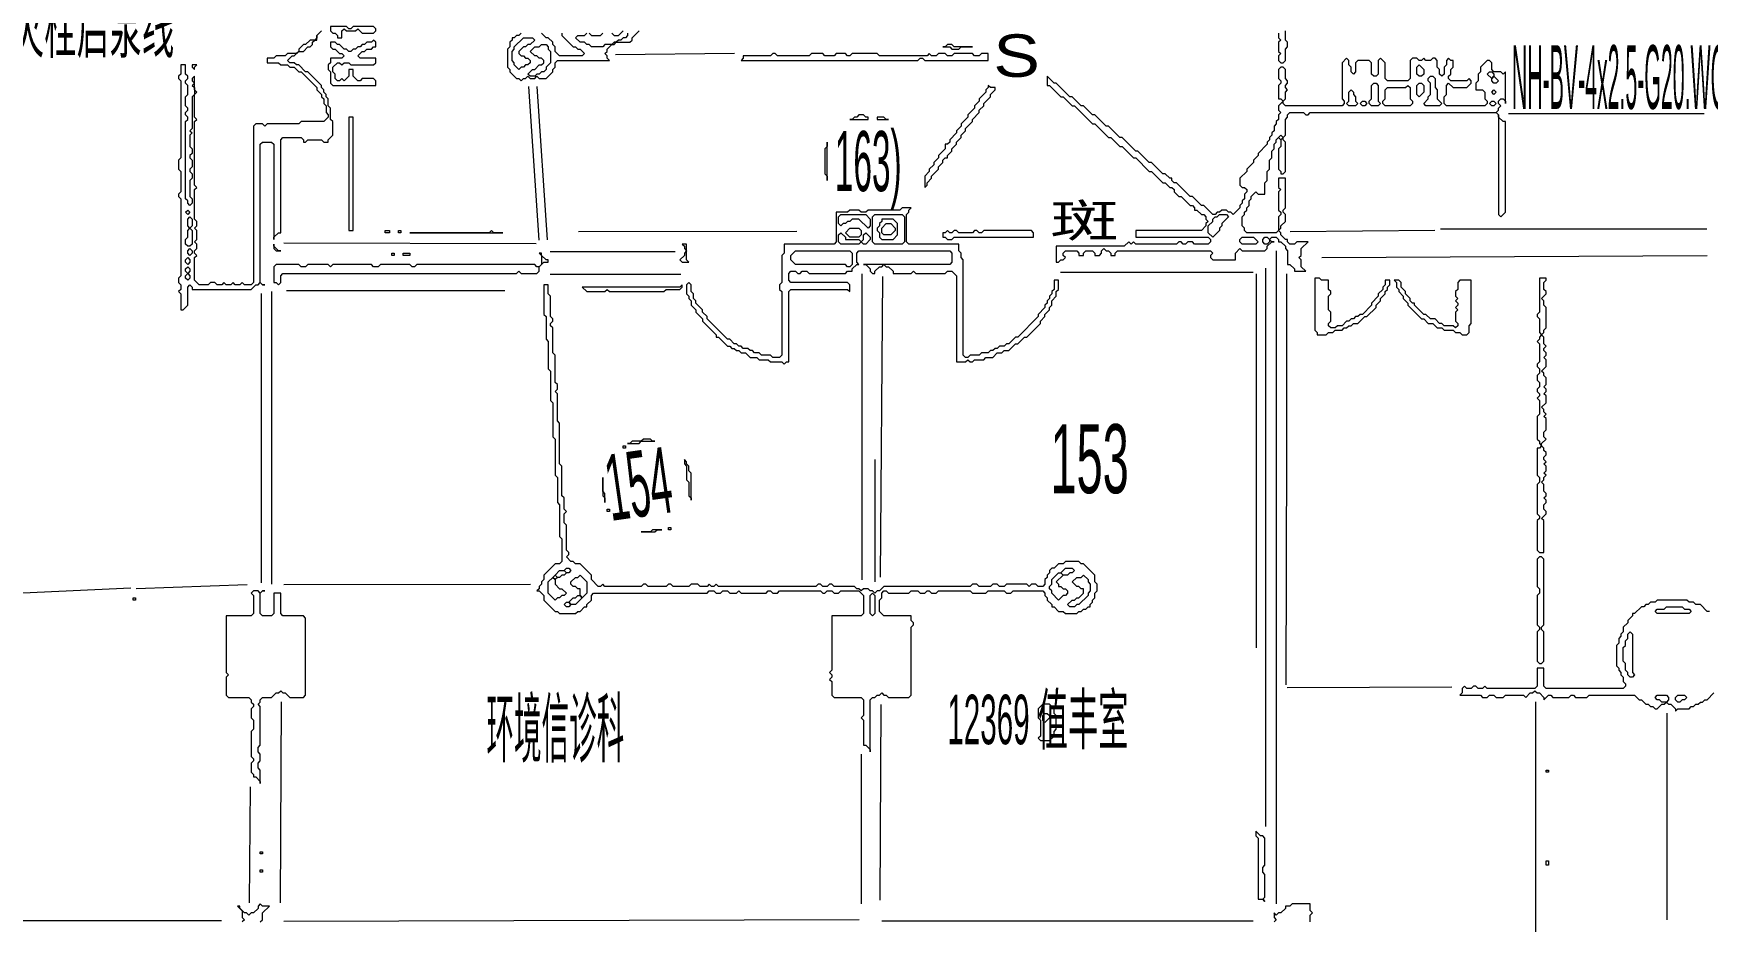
# Model space of a CAD drawing. Extents: x 20 to 3943, y 20 to 2783.
# Drawn here: x 954 to 1692, y 899 to 1291 of the extents above; entities that cross this region are included whole.
import ezdxf

# ---------------------------------------------------------------- set-up
doc = ezdxf.new("R2010")
doc.units = 0
for name, color, linetype, lineweight in [('OCR_TEXT', 6, 'Continuous', 0), ('TRACE_CURVE', 6, 'Continuous', 0), ('TRACE_STRAIGHT', 5, 'Continuous', 0), ('TRACE_TEXT_SYMBOL', 6, 'Continuous', 0)]:
    doc.layers.add(name, color=color, linetype=linetype, lineweight=lineweight)
doc.styles.add('wqy-unicode', font='wqy-unicode.lff')

msp = doc.modelspace()

# ---------------------------------------------------------------- linework, layer by layer
at = {"layer": 'TRACE_CURVE', "color": 6}
for points in [[(1075, 1274), (1074, 1274), (1071, 1277), (1070, 1277), (1069, 1278), (1067, 1278), (1066, 1279), (1068, 1281), (1069, 1281), (1071, 1283), (1073, 1283), (1075, 1285), (1076, 1285), (1077, 1286), (1077, 1287), (1078, 1288), (1079, 1288), (1079, 1290), (1081, 1292)], [(1169, 1291), (1168, 1290), (1167, 1290), (1166, 1289), (1165, 1289), (1165, 1288), (1164, 1287), (1164, 1285), (1163, 1284), (1163, 1276), (1164, 1275), (1164, 1274), (1167, 1271), (1168, 1271), (1169, 1270), (1170, 1271), (1171, 1271), (1172, 1272), (1173, 1271), (1175, 1271), (1176, 1272), (1177, 1271), (1180, 1271), (1183, 1274), (1183, 1275), (1184, 1276), (1184, 1278), (1185, 1279), (1208, 1279), (1207, 1280), (1207, 1281), (1206, 1282), (1207, 1283), (1207, 1284), (1209, 1286), (1210, 1286), (1211, 1287), (1217, 1287), (1218, 1288), (1218, 1289), (1221, 1292)], [(1209, 1291), (1210, 1290), (1212, 1290), (1214, 1292)], [(1074, 1286), (1073, 1286), (1071, 1284), (1071, 1283), (1070, 1282), (1066, 1282), (1065, 1281), (1061, 1281), (1060, 1280), (1057, 1280), (1057, 1278), (1062, 1278), (1063, 1277), (1066, 1277), (1067, 1276), (1069, 1276), (1071, 1274), (1072, 1274), (1079, 1267), (1079, 1266), (1081, 1264), (1081, 1263), (1082, 1262), (1082, 1260), (1083, 1259), (1083, 1256), (1084, 1255), (1084, 1254), (1082, 1252), (1072, 1252), (1071, 1251), (1057, 1251), (1056, 1250), (1055, 1251), (1052, 1251), (1051, 1250), (1051, 1181), (1050, 1180), (1047, 1180), (1046, 1181), (1045, 1180), (1043, 1180), (1042, 1181), (1041, 1180), (1039, 1180), (1038, 1181), (1037, 1180), (1035, 1180), (1034, 1181), (1032, 1181), (1031, 1180), (1027, 1180), (1025, 1182), (1025, 1192), (1026, 1193), (1025, 1194), (1025, 1195), (1026, 1196), (1026, 1198), (1025, 1199), (1026, 1200), (1026, 1204), (1025, 1205), (1026, 1206)], [(1080, 1291), (1079, 1290), (1079, 1289), (1078, 1288), (1076, 1288), (1074, 1286)], [(1187, 1291), (1187, 1290), (1192, 1285), (1193, 1285), (1194, 1284), (1195, 1284), (1197, 1282), (1196, 1281), (1186, 1281), (1184, 1283), (1184, 1285), (1183, 1286), (1183, 1287), (1181, 1289), (1180, 1289), (1178, 1291)], [(1216, 1291), (1216, 1290), (1215, 1289), (1214, 1289), (1213, 1288), (1212, 1288), (1211, 1287), (1210, 1287), (1209, 1286), (1206, 1286), (1205, 1285), (1200, 1285), (1199, 1286), (1198, 1286), (1197, 1287), (1195, 1287), (1193, 1289), (1194, 1290), (1197, 1290), (1198, 1291)], [(1199, 1291), (1200, 1290), (1204, 1290), (1205, 1291)], [(1026, 1206), (1026, 1208), (1025, 1209), (1025, 1222), (1026, 1223), (1025, 1224), (1025, 1252), (1026, 1253), (1025, 1254), (1025, 1264), (1026, 1265), (1025, 1266), (1025, 1272), (1024, 1271), (1024, 1270), (1025, 1269), (1024, 1268), (1025, 1267), (1025, 1264), (1024, 1263), (1024, 1249), (1023, 1248), (1024, 1247), (1023, 1246), (1023, 1241), (1024, 1240), (1024, 1238), (1023, 1237), (1023, 1236), (1024, 1235), (1024, 1232), (1023, 1231), (1023, 1230), (1024, 1229), (1024, 1227), (1023, 1226), (1023, 1219), (1024, 1218), (1024, 1216), (1023, 1215), (1022, 1216), (1022, 1217), (1021, 1218), (1021, 1252), (1022, 1253), (1022, 1254), (1021, 1255), (1021, 1256), (1022, 1257), (1022, 1258), (1021, 1259), (1021, 1263), (1022, 1264), (1022, 1268), (1021, 1269), (1021, 1270), (1022, 1271), (1022, 1272), (1021, 1273), (1021, 1277), (1019, 1277), (1019, 1273), (1018, 1272), (1018, 1271)], [(1018, 1271), (1019, 1270), (1019, 1236), (1018, 1235), (1018, 1231), (1019, 1230), (1019, 1221), (1018, 1220), (1018, 1219), (1019, 1218), (1019, 1184), (1018, 1183), (1018, 1181), (1019, 1180), (1019, 1178), (1018, 1177), (1019, 1176), (1019, 1169), (1020, 1169), (1022, 1171), (1022, 1179), (1023, 1180), (1024, 1179), (1024, 1178), (1050, 1178), (1052, 1180), (1053, 1180), (1054, 1181), (1055, 1180), (1056, 1180), (1055, 1180), (1054, 1181), (1054, 1242), (1055, 1243), (1059, 1243), (1060, 1242), (1060, 1200), (1060, 1201), (1062, 1203), (1063, 1203), (1063, 1244), (1064, 1245), (1072, 1245), (1073, 1244), (1073, 1243), (1074, 1243), (1075, 1244), (1081, 1244), (1082, 1243), (1084, 1243), (1084, 1244), (1086, 1246), (1086, 1252), (1085, 1253), (1085, 1258), (1084, 1259), (1084, 1262), (1083, 1263), (1083, 1264), (1082, 1265), (1082, 1266), (1081, 1267), (1081, 1268), (1075, 1274)], [(1179, 1180), (1179, 1167), (1180, 1166), (1180, 1156), (1181, 1155), (1181, 1143), (1182, 1142), (1182, 1129), (1183, 1128), (1183, 1113), (1184, 1112), (1184, 1096), (1185, 1095), (1185, 1084), (1186, 1083), (1186, 1069), (1187, 1068), (1187, 1058), (1186, 1057), (1184, 1057), (1179, 1052), (1179, 1050), (1178, 1049), (1178, 1048), (1177, 1047), (1177, 1046), (1176, 1045), (1177, 1045), (1179, 1043), (1179, 1041), (1184, 1036), (1185, 1036), (1186, 1035), (1193, 1035), (1194, 1036), (1195, 1036), (1197, 1038), (1198, 1038), (1198, 1039), (1200, 1041), (1200, 1043), (1201, 1044), (1251, 1044), (1252, 1045), (1254, 1045), (1255, 1044), (1257, 1044), (1258, 1045), (1260, 1045), (1261, 1044), (1264, 1044), (1265, 1045), (1266, 1044), (1277, 1044), (1278, 1045), (1279, 1045), (1280, 1044), (1282, 1044), (1283, 1045), (1301, 1045), (1302, 1044), (1303, 1044), (1304, 1045), (1306, 1045)], [(1184, 1133), (1185, 1134), (1185, 1136), (1184, 1137), (1184, 1149), (1183, 1150), (1183, 1161), (1182, 1162), (1182, 1163), (1183, 1164), (1183, 1165), (1182, 1166), (1182, 1175), (1181, 1176), (1181, 1180), (1179, 1180)], [(1327, 1045), (1326, 1045), (1325, 1044), (1324, 1045), (1323, 1045), (1322, 1046), (1320, 1046), (1319, 1045), (1318, 1046), (1317, 1046), (1316, 1047), (1307, 1047), (1306, 1048), (1305, 1048), (1304, 1047), (1302, 1047), (1301, 1048), (1300, 1048), (1299, 1047), (1256, 1047), (1255, 1048), (1254, 1047), (1253, 1047), (1252, 1048), (1251, 1047), (1248, 1047), (1247, 1048), (1244, 1048), (1243, 1047), (1236, 1047), (1235, 1048), (1234, 1048), (1233, 1047), (1225, 1047), (1224, 1048), (1223, 1048), (1222, 1047), (1206, 1047), (1205, 1048), (1204, 1047), (1203, 1047), (1200, 1050), (1200, 1052), (1195, 1057), (1193, 1057), (1192, 1058), (1191, 1058), (1189, 1060), (1190, 1061), (1190, 1062), (1189, 1063), (1189, 1074), (1188, 1075), (1188, 1079), (1189, 1080), (1188, 1081), (1188, 1086), (1187, 1087), (1187, 1100), (1186, 1101), (1186, 1119), (1185, 1120), (1185, 1132), (1184, 1133)], [(1375, 1045), (1382, 1045), (1383, 1044), (1385, 1044), (1386, 1045), (1399, 1045), (1400, 1044), (1400, 1043), (1401, 1042), (1401, 1041), (1403, 1039), (1403, 1038), (1404, 1038), (1406, 1036), (1408, 1036), (1409, 1035), (1414, 1035), (1415, 1036), (1416, 1036), (1417, 1037), (1418, 1037), (1419, 1038), (1420, 1038), (1420, 1039), (1421, 1040), (1421, 1041), (1422, 1042), (1422, 1044), (1423, 1045), (1423, 1048), (1422, 1049), (1422, 1052), (1417, 1057), (1416, 1057), (1415, 1058), (1409, 1058), (1408, 1057), (1406, 1057), (1404, 1055), (1403, 1055), (1402, 1054), (1402, 1053), (1401, 1052), (1401, 1051), (1400, 1050), (1400, 1048), (1399, 1047), (1397, 1047), (1396, 1048), (1394, 1048), (1393, 1047), (1392, 1048), (1383, 1048), (1382, 1047), (1380, 1047), (1379, 1048), (1377, 1048), (1376, 1047), (1371, 1047), (1370, 1048), (1368, 1048), (1367, 1047), (1329, 1047), (1327, 1045)], [(1306, 1045), (1307, 1044), (1309, 1044), (1310, 1045), (1318, 1045), (1320, 1043), (1320, 1035), (1319, 1034), (1306, 1034), (1306, 1010), (1305, 1009), (1306, 1008), (1306, 1007), (1305, 1006), (1306, 1005), (1306, 999), (1307, 998), (1319, 998), (1320, 997), (1320, 990), (1319, 989), (1320, 988), (1320, 977), (1321, 977), (1323, 975), (1323, 974), (1323, 997), (1324, 998), (1325, 998), (1326, 999), (1327, 999), (1328, 1000), (1329, 999), (1330, 999), (1331, 998), (1340, 998), (1341, 999), (1341, 1029), (1342, 1030), (1342, 1031), (1341, 1032), (1341, 1034), (1329, 1034), (1327, 1036), (1327, 1041), (1328, 1042), (1328, 1044), (1329, 1045), (1330, 1045), (1331, 1044), (1340, 1044), (1341, 1045), (1344, 1045), (1345, 1044), (1347, 1044), (1348, 1045), (1349, 1045), (1350, 1044), (1352, 1044), (1353, 1045), (1367, 1045), (1368, 1044), (1374, 1044), (1375, 1045)]]:
    msp.add_lwpolyline(points, dxfattribs=at)
for points in [[(1170, 1289), (1174, 1289), (1175, 1288), (1173, 1286), (1172, 1286), (1171, 1285), (1170, 1285), (1168, 1283), (1168, 1282), (1169, 1281), (1170, 1281), (1171, 1280), (1172, 1280), (1173, 1279), (1173, 1278), (1172, 1277), (1171, 1277), (1170, 1276), (1169, 1276), (1168, 1275), (1166, 1277), (1166, 1278), (1165, 1279), (1165, 1283), (1166, 1284), (1166, 1285)], [(1177, 1285), (1178, 1286), (1180, 1286), (1181, 1285), (1181, 1284), (1182, 1283), (1182, 1278), (1180, 1276), (1180, 1275), (1179, 1274), (1178, 1274), (1177, 1273), (1176, 1273), (1175, 1272), (1173, 1272), (1172, 1273), (1174, 1275), (1175, 1275), (1177, 1277), (1178, 1277), (1179, 1278), (1179, 1279), (1178, 1280), (1177, 1280), (1176, 1281), (1175, 1281), (1173, 1283), (1175, 1285)], [(1021, 1212), (1022, 1213), (1023, 1212), (1022, 1211)], [(1022, 1204), (1023, 1205), (1024, 1204), (1024, 1198), (1023, 1197), (1022, 1197), (1021, 1198), (1021, 1200), (1022, 1201)], [(1022, 1209), (1023, 1210), (1024, 1209), (1024, 1206), (1023, 1205), (1022, 1206)], [(1022, 1195), (1023, 1196), (1024, 1195), (1024, 1194), (1023, 1193), (1022, 1194)], [(1021, 1191), (1022, 1192), (1023, 1191), (1023, 1190), (1022, 1189), (1021, 1190)], [(1021, 1187), (1022, 1188), (1023, 1187), (1023, 1186), (1022, 1185), (1021, 1186)], [(1021, 1184), (1022, 1185), (1023, 1184), (1023, 1183), (1022, 1182), (1021, 1183)], [(1183, 1051), (1184, 1050), (1184, 1048), (1186, 1046), (1187, 1046), (1189, 1044), (1188, 1043), (1187, 1043), (1186, 1042), (1185, 1042), (1184, 1041), (1181, 1044), (1181, 1049)], [(1183, 1051), (1184, 1052), (1185, 1051), (1184, 1050)], [(1186, 1054), (1188, 1054), (1189, 1053), (1188, 1052), (1187, 1052), (1186, 1051), (1185, 1051), (1184, 1052)], [(1188, 1054), (1189, 1055), (1190, 1055), (1191, 1054), (1190, 1053), (1189, 1053)], [(1194, 1051), (1195, 1052), (1198, 1049), (1198, 1044), (1196, 1042), (1195, 1043), (1195, 1046), (1194, 1046), (1193, 1047), (1192, 1047), (1191, 1048), (1191, 1049), (1193, 1051)], [(1406, 1053), (1407, 1053), (1408, 1052), (1405, 1049), (1406, 1048), (1406, 1047), (1407, 1047), (1408, 1046), (1409, 1046), (1410, 1045), (1410, 1044), (1409, 1043), (1408, 1043), (1406, 1041), (1403, 1044), (1403, 1045), (1402, 1046), (1402, 1047), (1403, 1048), (1403, 1050)], [(1409, 1055), (1412, 1055), (1413, 1054), (1412, 1053), (1411, 1053), (1410, 1052), (1408, 1052), (1407, 1053)], [(1416, 1051), (1417, 1052), (1419, 1050), (1419, 1049), (1420, 1048), (1420, 1045), (1419, 1044), (1419, 1043), (1415, 1039), (1414, 1039), (1413, 1038), (1411, 1038), (1410, 1039), (1412, 1041), (1413, 1041), (1414, 1042), (1415, 1042), (1417, 1044), (1417, 1046), (1416, 1046), (1415, 1047), (1414, 1047), (1412, 1049), (1414, 1051)], [(1193, 1042), (1194, 1043), (1195, 1043), (1196, 1042), (1193, 1039), (1191, 1039), (1190, 1040), (1192, 1042)], [(1323, 1043), (1324, 1044), (1325, 1043), (1325, 1035), (1324, 1034), (1323, 1035)], [(1188, 1039), (1189, 1040), (1190, 1040), (1191, 1039), (1190, 1038), (1189, 1038)]]:
    msp.add_lwpolyline(points, close=True, dxfattribs=at)
at = {"layer": 'TRACE_STRAIGHT', "color": 5}
for p, q in [((1210.62, 1281.55), (1263.14, 1282.26)), ((1172.23, 1267.48), (1176.77, 1199.78)), ((1175.94, 1267.48), (1180.5, 1199.87)), ((1604.38, 1255.63), (1690.63, 1255.64)), ((1194.38, 1203.6), (1290.63, 1203.75)), ((1508.12, 1203.59), (1571.89, 1204.1)), ((1574.37, 1204.67), (1691.87, 1204.69)), ((1064.37, 1198.51), (1175.63, 1198.3)), ((1181.88, 1194.68), (1236.88, 1194.7)), ((1502, 1195), (1502, 907)), ((1522.05, 1192), (1692.05, 1193)), ((1181.88, 1184.71), (1239.38, 1184.76)), ((1319.34, 1049.87), (1319.44, 1184.88)), ((1327.49, 1051.12), (1328.57, 1183.63)), ((1406.87, 1185.65), (1491.88, 1185.62)), ((1493.3, 1019.87), (1493.31, 1184.88)), ((1497.33, 941.12), (1497.38, 1187.38)), ((1506.44, 1184.88), (1506.52, 1108.63)), ((1054.35, 1176.13), (1054.38, 1048.62)), ((1059, 1177), (1059, 1048)), ((1065.62, 1177.52), (1161.88, 1177.54)), ((1506.36, 1003.62), (1506.72, 1108.63)), ((1325, 1103), (1325, 1049)), ((949.29, 1044.18), (996.98, 1046.36)), ((999.33, 1046.14), (1048.15, 1047.8)), ((1064.37, 1047.78), (1173.13, 1048.05)), ((1506.87, 1002.44), (1579.38, 1002.76)), ((1062.97, 907.37), (1063.42, 996.12)), ((1327.41, 908.62), (1327.76, 994.88)), ((1616.34, 996.13), (1616.36, 882.37)), ((1674.38, 899.88), (1674.38, 991.12)), ((1319, 973), (1319, 907)), ((1049.32, 907.38), (1049.64, 958.63)), ((880.62, 899.63), (1036.87, 899.63)), ((1064.39, 899.38), (1318.15, 900.11)), ((1328.12, 899.55), (1491.87, 899.53))]:
    msp.add_line(p, q, dxfattribs=at)
at = {"layer": 'TRACE_TEXT_SYMBOL', "color": 6}
for points in [[(1085, 1294), (1085, 1292), (1086, 1291), (1087, 1291), (1088, 1290), (1088, 1289), (1090, 1289), (1090, 1292), (1091, 1293), (1092, 1292), (1096, 1292), (1097, 1293), (1099, 1291), (1104, 1291), (1105, 1292), (1105, 1293), (1104, 1294), (1095, 1294), (1094, 1293), (1093, 1293), (1092, 1294)], [(1357, 1286), (1356, 1285), (1355, 1285), (1358, 1285), (1359, 1284), (1362, 1284), (1363, 1285), (1368, 1285), (1360, 1285), (1359, 1286)], [(1280, 1282), (1279, 1281), (1267, 1281), (1267, 1280), (1266, 1279), (1344, 1279), (1345, 1280), (1346, 1280), (1347, 1279), (1375, 1279), (1375, 1282), (1372, 1282), (1371, 1281), (1369, 1281), (1368, 1282), (1360, 1282), (1359, 1281), (1357, 1281), (1356, 1282), (1353, 1282), (1352, 1281), (1350, 1281), (1349, 1282), (1348, 1281), (1327, 1281), (1326, 1282), (1315, 1282), (1314, 1281), (1313, 1281), (1312, 1282), (1308, 1282), (1307, 1281), (1303, 1281), (1302, 1282), (1297, 1282), (1296, 1281), (1282, 1281), (1281, 1282)], [(1024, 1277), (1024, 1276), (1025, 1275), (1025, 1276), (1026, 1277)], [(1564, 1276), (1565, 1277), (1567, 1275), (1567, 1273), (1566, 1272), (1565, 1272), (1564, 1273)], [(1569, 1271), (1570, 1272), (1571, 1272), (1572, 1271), (1572, 1267), (1573, 1266), (1573, 1262), (1575, 1260), (1574, 1259), (1568, 1259), (1567, 1260), (1569, 1262), (1569, 1263), (1570, 1264), (1570, 1269), (1569, 1270)], [(1595, 1273), (1596, 1274), (1597, 1274), (1598, 1273), (1598, 1272), (1597, 1271)], [(1597, 1271), (1598, 1272), (1600, 1270), (1599, 1269), (1598, 1269), (1597, 1270)], [(1375, 1268), (1375, 1267), (1374, 1266), (1374, 1265), (1371, 1262), (1371, 1261), (1369, 1259), (1369, 1258), (1366, 1255), (1366, 1254), (1363, 1251), (1363, 1250), (1361, 1248), (1361, 1247), (1358, 1244), (1358, 1243), (1357, 1242), (1356, 1242), (1356, 1240), (1353, 1237), (1353, 1236), (1351, 1234), (1351, 1233), (1349, 1231), (1349, 1230), (1347, 1228), (1347, 1223), (1348, 1224), (1348, 1225), (1350, 1227), (1350, 1228), (1353, 1231), (1353, 1232), (1355, 1234), (1355, 1235), (1356, 1236), (1357, 1236), (1357, 1237), (1359, 1239), (1359, 1240), (1361, 1242), (1361, 1243), (1363, 1245), (1363, 1246), (1365, 1248), (1365, 1249), (1368, 1252), (1368, 1253), (1371, 1256), (1371, 1257), (1373, 1259), (1373, 1260), (1376, 1263), (1376, 1264), (1378, 1266), (1378, 1267), (1376, 1267)], [(1534, 1265), (1535, 1266), (1536, 1265), (1536, 1264), (1537, 1263), (1537, 1261), (1538, 1260), (1537, 1259), (1534, 1259), (1533, 1260), (1534, 1261)], [(1544, 1268), (1545, 1269), (1546, 1269), (1547, 1268), (1547, 1261), (1548, 1260), (1547, 1259), (1544, 1259), (1543, 1260), (1543, 1261), (1544, 1262)], [(1559, 1267), (1560, 1268), (1561, 1267), (1561, 1262), (1562, 1261), (1562, 1260), (1561, 1259), (1550, 1259), (1549, 1260), (1549, 1261), (1550, 1262), (1550, 1266), (1551, 1267)], [(1564, 1268), (1565, 1269), (1566, 1269), (1567, 1268), (1567, 1265), (1565, 1263), (1564, 1264)], [(1597, 1265), (1598, 1266), (1599, 1265), (1598, 1264)], [(1318, 1255), (1317, 1254), (1316, 1254), (1315, 1253), (1314, 1253), (1322, 1253), (1322, 1254), (1321, 1254), (1320, 1255)], [(1539, 1260), (1540, 1261), (1541, 1261), (1542, 1260), (1541, 1259), (1540, 1259)], [(1596, 1260), (1597, 1261), (1598, 1261), (1599, 1260), (1598, 1259), (1597, 1259)], [(1093, 1254), (1093, 1204), (1095, 1204), (1095, 1254)], [(1326, 1254), (1326, 1253), (1331, 1253), (1330, 1253), (1329, 1254)], [(1304, 1243), (1304, 1241), (1303, 1240), (1303, 1229), (1304, 1228), (1304, 1226)], [(1503, 1245), (1504, 1246), (1505, 1245), (1504, 1244)], [(1309, 1210), (1310, 1211), (1321, 1211), (1323, 1209), (1323, 1206), (1322, 1205), (1318, 1209), (1315, 1209), (1314, 1208), (1313, 1208), (1312, 1207), (1311, 1207), (1310, 1206), (1309, 1207)], [(1324, 1210), (1325, 1211), (1337, 1211), (1338, 1210), (1338, 1199), (1337, 1198), (1325, 1198), (1324, 1199)], [(1476, 1210), (1477, 1211), (1480, 1211), (1481, 1210), (1478, 1207), (1478, 1206), (1477, 1205), (1477, 1204), (1474, 1201), (1472, 1203), (1472, 1206), (1474, 1208), (1474, 1209), (1475, 1210)], [(1109, 1204), (1111, 1204), (1111, 1203), (1109, 1203)], [(1115, 1204), (1116, 1204), (1116, 1203), (1115, 1203)], [(1156, 1204), (1155, 1203), (1120, 1203), (1161, 1203), (1157, 1203)], [(1314, 1205), (1318, 1205), (1319, 1204), (1319, 1202), (1318, 1201), (1314, 1201), (1312, 1203)], [(1328, 1209), (1328, 1208), (1327, 1207), (1327, 1206), (1326, 1205), (1326, 1204), (1327, 1203), (1327, 1201), (1328, 1200), (1333, 1200), (1335, 1202), (1335, 1207), (1333, 1209)], [(1330, 1207), (1332, 1207), (1334, 1205), (1334, 1204), (1332, 1202), (1329, 1202), (1328, 1203), (1328, 1205)], [(1357, 1204), (1356, 1203), (1355, 1203), (1355, 1201), (1356, 1201), (1357, 1200), (1359, 1200), (1360, 1201), (1395, 1201), (1395, 1203), (1394, 1204), (1373, 1204), (1372, 1203), (1371, 1203), (1370, 1204), (1369, 1204), (1368, 1203), (1362, 1203), (1361, 1204), (1360, 1204), (1359, 1203), (1358, 1203)], [(1060, 1198), (1060, 1196), (1061, 1195), (1063, 1195), (1062, 1195), (1060, 1197)], [(1240, 1198), (1241, 1197), (1241, 1196), (1242, 1195), (1241, 1194), (1241, 1193), (1239, 1191), (1240, 1190), (1243, 1190), (1242, 1191), (1242, 1198)], [(1309, 1202), (1310, 1203), (1312, 1201), (1312, 1200), (1318, 1200), (1319, 1199), (1318, 1198), (1310, 1198), (1309, 1199)], [(1320, 1202), (1321, 1203), (1323, 1201), (1323, 1200), (1321, 1198), (1320, 1198), (1319, 1199), (1320, 1200)], [(1486, 1200), (1487, 1201), (1492, 1201), (1494, 1199), (1493, 1198), (1487, 1198), (1486, 1199)], [(1496, 1200), (1497, 1201), (1498, 1201), (1499, 1200), (1499, 1199), (1498, 1198), (1497, 1198), (1496, 1199)], [(1177, 1194), (1178, 1193), (1178, 1189), (1177, 1188), (1176, 1188), (1175, 1189), (1123, 1189), (1122, 1188), (1121, 1188), (1120, 1189), (1107, 1189), (1106, 1188), (1104, 1188), (1103, 1189), (1086, 1189), (1085, 1188), (1084, 1189), (1075, 1189), (1074, 1188), (1072, 1188), (1071, 1189), (1061, 1189), (1060, 1188), (1060, 1181), (1061, 1181), (1062, 1180), (1063, 1181), (1063, 1184), (1064, 1185), (1167, 1185), (1168, 1186), (1169, 1185), (1176, 1185), (1177, 1186), (1177, 1188), (1179, 1190), (1181, 1190), (1181, 1191), (1180, 1191), (1178, 1193), (1178, 1194)], [(1112, 1194), (1113, 1194), (1113, 1193), (1112, 1193)], [(1117, 1194), (1120, 1194), (1120, 1193), (1117, 1193)], [(1290, 1195), (1314, 1195), (1315, 1194), (1315, 1189), (1314, 1188), (1313, 1188), (1312, 1189), (1290, 1189), (1288, 1191), (1288, 1193)], [(1519, 1183), (1519, 1160), (1520, 1159), (1520, 1158), (1524, 1158), (1525, 1159), (1527, 1159), (1528, 1160), (1531, 1160), (1532, 1161), (1533, 1161), (1534, 1162), (1535, 1162), (1536, 1163), (1538, 1163), (1541, 1166), (1542, 1166), (1546, 1170), (1546, 1171), (1548, 1173), (1548, 1174), (1550, 1176), (1550, 1177), (1551, 1178), (1551, 1179), (1552, 1180), (1552, 1182), (1550, 1182), (1550, 1180), (1549, 1179), (1549, 1178), (1547, 1176), (1547, 1175), (1544, 1172), (1544, 1171), (1540, 1167), (1539, 1167), (1538, 1166), (1537, 1166), (1536, 1165), (1535, 1165), (1534, 1164), (1533, 1164), (1531, 1162), (1529, 1162), (1528, 1161), (1526, 1161), (1525, 1162), (1525, 1163), (1526, 1164), (1526, 1168), (1525, 1169), (1525, 1175), (1526, 1176), (1526, 1177), (1525, 1178), (1525, 1182), (1522, 1182), (1521, 1183)], [(1554, 1182), (1555, 1181), (1555, 1179), (1556, 1178), (1556, 1177), (1558, 1175), (1558, 1174), (1560, 1172), (1560, 1171), (1566, 1165), (1567, 1165), (1569, 1163), (1571, 1163), (1573, 1161), (1575, 1161), (1576, 1160), (1580, 1160), (1581, 1159), (1583, 1159), (1584, 1158), (1586, 1158), (1587, 1159), (1587, 1162), (1588, 1163), (1588, 1182), (1583, 1182), (1582, 1181), (1582, 1178), (1581, 1177), (1581, 1175), (1582, 1174), (1581, 1173), (1582, 1172), (1582, 1171), (1581, 1170), (1582, 1169), (1581, 1168), (1581, 1164), (1582, 1163), (1582, 1162), (1581, 1161), (1580, 1162), (1576, 1162), (1575, 1163), (1574, 1163), (1572, 1165), (1570, 1165), (1568, 1167), (1567, 1167), (1563, 1171), (1563, 1172), (1562, 1172), (1561, 1173), (1561, 1174), (1559, 1176), (1559, 1177), (1557, 1179), (1557, 1181), (1556, 1182)], [(1240, 1180), (1239, 1179), (1196, 1179), (1198, 1177), (1206, 1177), (1207, 1178), (1208, 1177), (1232, 1177), (1233, 1178), (1239, 1178), (1240, 1179)], [(1214, 1109), (1215, 1109), (1215, 1108), (1214, 1108)], [(1223, 1112), (1222, 1111), (1218, 1111), (1217, 1110), (1216, 1110), (1221, 1110), (1222, 1111), (1228, 1111), (1227, 1111), (1226, 1112)], [(1241, 1103), (1241, 1101), (1242, 1100), (1242, 1094), (1243, 1093), (1243, 1087), (1244, 1086), (1244, 1085), (1244, 1097), (1243, 1098), (1243, 1100), (1242, 1101), (1242, 1102)], [(1205, 1095), (1205, 1087), (1206, 1086), (1206, 1084), (1206, 1088), (1205, 1089)], [(1207, 1081), (1208, 1081), (1208, 1080), (1207, 1080)], [(1227, 1072), (1226, 1071), (1222, 1071), (1228, 1071), (1229, 1072), (1231, 1072)], [(1234, 1073), (1235, 1073), (1235, 1072), (1234, 1072)], [(1618, 1060), (1617, 1059), (1617, 1047), (1618, 1046), (1618, 1044), (1617, 1043), (1617, 1030), (1618, 1029), (1618, 1028), (1617, 1027), (1617, 1014), (1618, 1013), (1619, 1013), (1620, 1014), (1620, 1027), (1619, 1028), (1619, 1029), (1620, 1030), (1620, 1059), (1619, 1060)], [(998, 1042), (999, 1042), (999, 1041), (998, 1041)], [(1673, 1037), (1674, 1038), (1681, 1038), (1682, 1037), (1684, 1037), (1685, 1036), (1684, 1035), (1670, 1035), (1669, 1036), (1670, 1037)], [(1657, 1026), (1658, 1027), (1659, 1026), (1659, 1009), (1660, 1008), (1659, 1007), (1658, 1007), (1657, 1008), (1657, 1009), (1656, 1010), (1656, 1013), (1655, 1014), (1655, 1020), (1656, 1021), (1656, 1023), (1657, 1024)], [(1669, 998), (1670, 999), (1674, 999), (1675, 998), (1675, 997), (1674, 996), (1672, 996), (1671, 997), (1670, 997)], [(1678, 998), (1679, 999), (1682, 999), (1683, 998), (1682, 997), (1681, 997), (1680, 996), (1679, 996), (1678, 997)], [(1399, 995), (1397, 993), (1397, 989), (1398, 988), (1398, 981), (1397, 980), (1398, 979), (1402, 979), (1404, 981), (1404, 983), (1405, 984), (1405, 990), (1404, 991), (1404, 993), (1402, 995)], [(1399, 990), (1400, 991), (1401, 991), (1402, 990), (1402, 989), (1400, 987), (1399, 988)], [(1621, 966), (1622, 966), (1622, 965), (1621, 965)], [(1493, 939), (1493, 937), (1494, 936), (1494, 909), (1496, 909), (1497, 908), (1496, 909), (1497, 910), (1497, 920), (1496, 921), (1496, 923), (1497, 924), (1497, 936), (1496, 937), (1495, 937)], [(1054, 930), (1055, 930), (1055, 929), (1054, 929)], [(1621, 926), (1622, 926), (1622, 924), (1621, 924)], [(1054, 922), (1055, 922), (1055, 921), (1054, 921)]]:
    msp.add_lwpolyline(points, close=True, dxfattribs=at)
for points in [[(1503, 1291), (1503, 1289), (1504, 1288), (1503, 1287), (1503, 1283), (1504, 1282), (1503, 1281), (1503, 1279), (1504, 1278), (1505, 1278), (1506, 1279), (1506, 1284), (1507, 1285), (1507, 1287), (1506, 1288), (1506, 1292)], [(1104, 1288), (1103, 1287), (1101, 1287), (1100, 1286), (1099, 1286), (1098, 1285), (1097, 1285), (1096, 1284), (1095, 1284), (1094, 1283), (1093, 1283), (1092, 1284), (1091, 1284), (1089, 1286), (1088, 1286), (1087, 1287), (1085, 1287), (1085, 1285), (1086, 1284), (1087, 1284), (1089, 1282), (1090, 1282), (1091, 1281), (1090, 1280), (1085, 1280), (1085, 1278), (1084, 1277), (1084, 1275), (1085, 1274), (1085, 1269), (1086, 1268), (1105, 1268), (1105, 1270), (1104, 1271), (1099, 1271), (1098, 1270), (1097, 1270), (1095, 1272), (1095, 1275), (1093, 1275), (1093, 1272), (1091, 1270), (1090, 1271), (1089, 1270), (1088, 1270), (1087, 1271), (1087, 1273), (1086, 1274), (1086, 1276), (1088, 1278), (1089, 1278), (1090, 1277), (1091, 1278), (1093, 1278), (1094, 1277), (1104, 1277), (1105, 1278), (1105, 1280), (1098, 1280), (1097, 1281), (1099, 1283), (1100, 1283), (1101, 1284), (1103, 1284)], [(1103, 1284), (1104, 1285), (1105, 1285), (1105, 1287), (1104, 1288)], [(1533, 1280), (1531, 1278), (1531, 1262), (1532, 1261), (1532, 1260), (1531, 1259), (1506, 1259), (1505, 1260), (1505, 1261), (1506, 1262), (1506, 1265), (1507, 1266), (1506, 1267), (1506, 1268), (1507, 1269), (1507, 1270), (1506, 1271), (1506, 1275), (1505, 1276), (1504, 1276), (1503, 1275), (1503, 1271), (1504, 1270), (1504, 1269), (1503, 1268), (1503, 1262), (1504, 1262), (1505, 1261), (1503, 1259), (1503, 1257), (1504, 1256), (1503, 1255), (1503, 1253), (1502, 1252), (1502, 1251), (1501, 1250), (1501, 1248), (1500, 1247), (1500, 1246), (1499, 1245), (1499, 1244), (1498, 1243), (1498, 1242), (1494, 1238), (1494, 1237), (1492, 1235), (1492, 1234), (1489, 1231), (1489, 1230), (1486, 1227), (1486, 1224), (1487, 1223), (1488, 1223), (1489, 1222), (1489, 1221), (1488, 1220), (1488, 1218), (1487, 1217), (1487, 1216), (1486, 1215), (1486, 1214), (1483, 1211), (1482, 1212), (1481, 1212)], [(1547, 1279), (1547, 1273), (1546, 1272), (1545, 1272), (1544, 1273), (1544, 1278), (1543, 1279), (1538, 1279), (1537, 1278), (1537, 1274), (1536, 1273), (1535, 1274), (1535, 1276), (1534, 1277), (1534, 1279), (1533, 1280)], [(1598, 1274), (1597, 1275), (1597, 1278), (1596, 1279), (1595, 1279), (1592, 1276), (1592, 1274), (1591, 1273), (1591, 1270), (1590, 1269), (1590, 1266), (1593, 1266), (1594, 1265), (1594, 1262), (1595, 1261), (1595, 1260), (1594, 1259), (1577, 1259), (1576, 1260), (1576, 1263), (1577, 1264), (1577, 1268), (1578, 1269), (1580, 1267), (1586, 1267), (1588, 1269), (1588, 1270), (1587, 1271), (1586, 1270), (1579, 1270), (1578, 1271), (1578, 1272), (1579, 1273), (1579, 1275), (1580, 1276), (1580, 1279), (1579, 1279), (1578, 1280), (1577, 1279), (1577, 1277), (1576, 1276), (1576, 1273), (1575, 1272), (1574, 1273), (1574, 1275), (1573, 1276), (1573, 1279), (1572, 1280), (1571, 1280), (1570, 1279), (1568, 1279), (1567, 1280), (1566, 1279), (1565, 1279), (1564, 1280), (1562, 1280), (1561, 1279), (1561, 1271), (1560, 1270), (1551, 1270), (1550, 1271), (1550, 1278), (1548, 1280), (1547, 1279)], [(1481, 1212), (1480, 1213), (1478, 1213), (1477, 1212), (1476, 1212), (1475, 1211), (1474, 1211), (1470, 1215), (1469, 1215), (1465, 1219), (1464, 1219), (1458, 1225), (1457, 1225), (1456, 1226), (1456, 1227), (1455, 1227), (1453, 1229), (1452, 1229), (1447, 1234), (1446, 1234), (1441, 1239), (1440, 1239), (1434, 1245), (1433, 1245), (1428, 1250), (1427, 1250), (1422, 1255), (1421, 1255), (1417, 1259), (1416, 1259), (1412, 1263), (1411, 1263), (1405, 1269), (1404, 1269), (1401, 1272), (1401, 1268), (1402, 1268), (1407, 1263), (1408, 1263), (1412, 1259), (1413, 1259), (1421, 1251), (1422, 1251), (1428, 1245), (1429, 1245), (1433, 1241), (1434, 1241), (1439, 1236), (1440, 1236), (1446, 1230), (1447, 1230), (1452, 1225), (1453, 1225), (1455, 1223), (1456, 1223), (1457, 1222), (1457, 1221), (1459, 1219), (1460, 1219), (1464, 1215), (1465, 1215), (1466, 1214), (1466, 1213), (1467, 1213)], [(1489, 1213), (1489, 1214), (1490, 1215), (1490, 1217), (1491, 1218), (1491, 1219), (1493, 1221), (1494, 1220), (1497, 1220), (1497, 1225), (1498, 1226), (1498, 1230), (1499, 1231), (1499, 1235), (1500, 1236), (1500, 1239), (1501, 1240), (1501, 1242), (1502, 1243), (1502, 1244), (1503, 1245), (1504, 1244), (1504, 1241), (1503, 1240), (1503, 1231), (1504, 1230), (1504, 1229), (1505, 1229), (1506, 1230), (1506, 1243), (1505, 1244), (1505, 1245), (1506, 1246), (1506, 1253), (1507, 1254), (1507, 1255), (1508, 1256), (1514, 1256), (1515, 1255), (1516, 1255), (1517, 1256), (1599, 1256), (1600, 1255), (1600, 1211), (1601, 1210), (1603, 1212), (1603, 1252), (1602, 1252), (1600, 1254), (1600, 1255), (1599, 1256), (1600, 1257), (1600, 1258), (1601, 1259), (1600, 1260), (1600, 1261), (1601, 1262), (1602, 1262), (1603, 1261), (1603, 1260), (1603, 1274), (1602, 1273), (1601, 1274), (1598, 1274)], [(1484, 1194), (1486, 1196), (1487, 1195), (1497, 1195), (1498, 1196), (1498, 1197), (1500, 1199), (1501, 1199), (1500, 1199), (1499, 1200), (1500, 1201), (1502, 1201), (1503, 1200), (1503, 1199), (1504, 1199), (1506, 1197), (1506, 1196), (1507, 1195), (1507, 1189), (1508, 1189), (1510, 1187), (1510, 1186), (1515, 1186), (1513, 1188), (1513, 1191), (1512, 1192), (1513, 1193), (1513, 1196), (1516, 1199), (1511, 1199), (1510, 1198), (1508, 1198), (1507, 1199), (1507, 1200), (1506, 1200), (1504, 1202), (1504, 1203), (1503, 1204), (1504, 1205), (1504, 1206), (1506, 1208), (1506, 1211), (1505, 1212), (1505, 1213), (1506, 1214), (1506, 1227), (1503, 1227), (1503, 1223), (1504, 1222), (1503, 1221), (1503, 1213), (1504, 1212), (1504, 1211), (1503, 1210), (1503, 1204), (1502, 1203), (1489, 1203), (1488, 1204), (1488, 1205), (1487, 1206), (1487, 1210), (1488, 1211), (1488, 1212), (1489, 1213)], [(1337, 1214), (1336, 1213), (1322, 1213), (1321, 1212), (1319, 1212), (1318, 1213), (1314, 1213), (1313, 1212), (1308, 1212), (1308, 1199), (1307, 1198), (1285, 1198), (1285, 1194), (1284, 1193), (1284, 1181), (1283, 1180), (1283, 1178), (1284, 1177), (1284, 1149), (1283, 1148), (1280, 1148), (1279, 1149), (1275, 1149), (1274, 1150), (1272, 1150), (1271, 1151), (1270, 1151), (1269, 1152), (1267, 1152), (1266, 1153), (1265, 1153), (1264, 1154), (1263, 1154), (1261, 1156), (1260, 1156), (1251, 1165), (1251, 1166), (1249, 1168), (1249, 1169), (1246, 1172), (1246, 1173), (1245, 1174), (1245, 1176), (1244, 1177), (1244, 1180), (1243, 1181), (1242, 1180), (1242, 1176), (1243, 1175), (1243, 1174), (1244, 1173), (1244, 1171), (1246, 1169), (1246, 1168), (1249, 1165), (1249, 1164), (1255, 1158), (1255, 1157), (1256, 1157), (1260, 1153), (1261, 1153), (1262, 1152), (1263, 1152), (1264, 1151)], [(1340, 1198), (1339, 1199), (1339, 1211), (1340, 1212), (1340, 1213), (1341, 1214), (1337, 1214)], [(1467, 1213), (1469, 1211), (1470, 1211), (1471, 1210), (1471, 1209), (1472, 1208), (1471, 1207), (1471, 1206), (1469, 1204), (1440, 1204), (1440, 1201), (1472, 1201), (1473, 1200), (1473, 1199), (1472, 1198), (1466, 1198), (1465, 1199), (1463, 1199), (1462, 1198), (1461, 1198), (1460, 1199), (1459, 1199), (1458, 1198), (1440, 1198), (1439, 1199), (1438, 1198), (1437, 1199), (1435, 1197), (1405, 1197), (1405, 1190), (1406, 1190), (1407, 1191), (1408, 1191), (1409, 1192), (1408, 1193), (1408, 1194), (1409, 1195), (1414, 1195), (1415, 1194), (1415, 1193), (1417, 1193), (1417, 1194), (1418, 1195), (1421, 1195), (1422, 1194), (1422, 1193), (1424, 1193), (1425, 1194), (1425, 1195), (1426, 1196), (1427, 1195), (1428, 1195), (1429, 1194), (1429, 1193), (1431, 1193), (1431, 1194), (1432, 1195), (1473, 1195), (1474, 1194), (1473, 1193), (1473, 1192), (1474, 1191), (1484, 1191), (1484, 1194)], [(1361, 1146), (1365, 1146), (1366, 1147), (1367, 1146), (1368, 1146), (1369, 1147), (1373, 1147), (1374, 1148), (1377, 1148), (1379, 1150), (1381, 1150), (1382, 1151), (1384, 1151), (1387, 1154), (1388, 1154), (1391, 1157), (1392, 1157), (1398, 1163), (1398, 1164), (1400, 1166), (1400, 1167), (1402, 1169), (1402, 1170), (1403, 1171), (1403, 1173), (1405, 1175), (1405, 1177), (1406, 1178), (1406, 1182), (1404, 1182), (1404, 1178), (1403, 1177), (1403, 1176), (1402, 1175), (1402, 1174), (1401, 1173), (1401, 1172), (1400, 1171), (1400, 1170), (1397, 1167), (1397, 1166), (1388, 1157), (1387, 1157), (1384, 1154), (1383, 1154), (1382, 1153), (1380, 1153), (1379, 1152), (1378, 1152), (1377, 1151), (1376, 1151), (1375, 1150), (1372, 1150), (1371, 1149), (1367, 1149), (1366, 1148), (1365, 1148), (1364, 1149), (1364, 1191), (1363, 1192), (1363, 1194), (1362, 1195), (1362, 1198), (1340, 1198)], [(1264, 1151), (1265, 1151), (1266, 1150), (1268, 1150), (1270, 1148), (1273, 1148), (1274, 1147), (1278, 1147), (1279, 1146), (1284, 1146), (1285, 1145), (1286, 1146), (1287, 1146), (1287, 1177), (1288, 1178), (1313, 1178), (1314, 1177), (1314, 1180), (1313, 1181), (1288, 1181), (1287, 1182), (1287, 1185), (1288, 1186), (1290, 1186), (1291, 1185), (1292, 1185), (1293, 1186), (1295, 1186), (1296, 1185), (1312, 1185), (1313, 1186), (1315, 1186), (1315, 1187), (1317, 1189), (1318, 1189), (1317, 1190), (1317, 1194), (1318, 1195), (1358, 1195), (1359, 1194), (1359, 1190), (1358, 1189), (1320, 1189), (1321, 1189), (1323, 1187), (1323, 1186), (1324, 1185), (1325, 1185), (1325, 1186), (1327, 1188), (1328, 1188), (1329, 1189), (1330, 1188), (1331, 1188), (1333, 1186), (1333, 1185), (1341, 1185), (1342, 1186), (1343, 1185), (1356, 1185), (1357, 1186), (1359, 1186), (1361, 1184), (1361, 1146)], [(1618, 1183), (1618, 1168), (1617, 1167), (1617, 1166), (1618, 1165), (1618, 1159), (1619, 1158), (1618, 1157), (1618, 1156), (1617, 1155), (1618, 1154), (1618, 1146), (1617, 1145), (1617, 1144), (1618, 1143), (1618, 1141), (1617, 1140), (1617, 1138), (1618, 1137), (1618, 1135), (1617, 1134), (1617, 1133), (1618, 1132), (1618, 1131), (1617, 1130), (1618, 1129), (1618, 1123), (1617, 1122), (1617, 1112), (1618, 1111), (1618, 1110), (1619, 1109), (1618, 1108), (1617, 1108), (1617, 1096), (1618, 1095), (1618, 1093), (1617, 1092), (1617, 1079), (1618, 1078), (1618, 1077), (1617, 1076), (1617, 1063), (1618, 1062), (1620, 1062), (1620, 1076), (1619, 1077), (1621, 1079), (1621, 1080), (1620, 1081), (1620, 1083), (1621, 1084), (1621, 1085), (1620, 1086), (1621, 1087), (1621, 1088), (1620, 1089), (1620, 1092), (1619, 1093), (1620, 1094), (1620, 1095), (1621, 1096), (1620, 1097), (1621, 1098)], [(1621, 1098), (1621, 1100), (1620, 1101), (1621, 1102), (1620, 1103), (1620, 1104), (1621, 1105), (1621, 1106), (1620, 1107), (1620, 1108), (1619, 1109), (1619, 1110), (1621, 1112), (1620, 1113), (1620, 1115), (1621, 1116), (1621, 1121), (1620, 1122), (1621, 1123), (1620, 1124), (1620, 1125), (1619, 1126), (1621, 1128), (1621, 1131), (1620, 1132), (1621, 1133), (1621, 1134), (1620, 1135), (1621, 1136), (1621, 1139), (1620, 1140), (1620, 1141), (1619, 1142), (1621, 1144), (1621, 1147), (1620, 1148), (1621, 1149), (1621, 1150), (1620, 1151), (1620, 1152), (1621, 1153), (1620, 1154), (1620, 1157), (1619, 1158), (1620, 1159), (1620, 1160), (1621, 1161), (1621, 1170), (1620, 1171), (1620, 1173), (1619, 1174), (1621, 1176), (1621, 1177), (1620, 1178), (1620, 1181), (1621, 1182), (1621, 1183), (1618, 1183)], [(1051, 1045), (1050, 1044), (1051, 1043), (1051, 1035), (1050, 1034), (1039, 1034), (1039, 1009), (1040, 1008), (1039, 1007), (1039, 999), (1040, 998), (1049, 998), (1050, 997), (1050, 996), (1051, 995), (1051, 994), (1050, 993), (1050, 989), (1051, 988), (1051, 984), (1050, 983), (1050, 972), (1051, 971), (1051, 970), (1050, 969), (1050, 965), (1051, 964), (1051, 963), (1052, 963), (1054, 961), (1054, 960), (1054, 966), (1053, 967), (1053, 969), (1054, 970), (1054, 973), (1053, 974), (1053, 976), (1054, 977), (1054, 994), (1053, 995), (1054, 996), (1054, 997), (1055, 998), (1059, 998), (1061, 1000), (1062, 1000), (1063, 1001), (1064, 1000), (1065, 1000), (1067, 998), (1073, 998), (1074, 999), (1074, 1033), (1073, 1034), (1064, 1034), (1063, 1035), (1063, 1044), (1060, 1044), (1060, 1035), (1059, 1034), (1055, 1034), (1054, 1035), (1054, 1044)], [(1054, 1044), (1055, 1045), (1056, 1045), (1055, 1045), (1054, 1044), (1053, 1045), (1051, 1045)], [(1670, 1041), (1669, 1040), (1667, 1040), (1666, 1039), (1665, 1039), (1664, 1038), (1663, 1038), (1660, 1035), (1659, 1035), (1659, 1034), (1657, 1032), (1657, 1031), (1655, 1029), (1655, 1027), (1654, 1026), (1654, 1025), (1653, 1024), (1653, 1022), (1652, 1021), (1652, 1012), (1653, 1011), (1653, 1010), (1654, 1009), (1654, 1008), (1655, 1007), (1655, 1005), (1656, 1004), (1656, 1003), (1655, 1002), (1621, 1002), (1620, 1003), (1620, 1011), (1617, 1011), (1617, 1003), (1616, 1002), (1595, 1002), (1594, 1003), (1593, 1002), (1591, 1002), (1590, 1003), (1589, 1003), (1588, 1002), (1586, 1002), (1585, 1003), (1584, 1002), (1584, 1000), (1583, 999), (1592, 999), (1593, 998), (1595, 998), (1596, 999), (1598, 999), (1599, 998), (1602, 998), (1603, 999), (1611, 999), (1612, 998), (1614, 1000), (1615, 1000), (1616, 1001), (1617, 1000), (1618, 1000), (1620, 998), (1620, 997)], [(1693, 1036), (1692, 1036), (1689, 1039), (1687, 1039), (1686, 1040), (1684, 1040), (1683, 1041), (1670, 1041)], [(1620, 997), (1622, 999), (1623, 999), (1624, 998), (1631, 998), (1632, 999), (1633, 999), (1634, 998), (1639, 998), (1640, 999), (1660, 999), (1662, 997), (1663, 997), (1665, 995), (1666, 995), (1667, 994), (1668, 994), (1669, 993), (1670, 993), (1672, 995), (1673, 995), (1674, 996), (1675, 995), (1676, 995), (1678, 993), (1678, 992), (1679, 993), (1684, 993), (1685, 994), (1686, 994), (1687, 995), (1688, 995), (1689, 996), (1690, 996), (1691, 997), (1692, 997), (1695, 1000)], [(1054, 899), (1055, 900), (1055, 903), (1058, 906), (1055, 906), (1054, 907), (1053, 906), (1053, 905), (1051, 903), (1050, 903), (1049, 902), (1048, 903), (1047, 903), (1045, 905), (1045, 906), (1044, 906), (1046, 904), (1046, 901), (1047, 900), (1046, 899)], [(1517, 899), (1517, 902), (1518, 903), (1517, 904), (1517, 907), (1509, 907), (1508, 906), (1506, 906), (1506, 905), (1504, 903), (1503, 903), (1502, 902), (1501, 903), (1501, 901), (1502, 900), (1501, 899)]]:
    msp.add_lwpolyline(points, dxfattribs=at)

# ---------------------------------------------------------------- texts
at = {"layer": 'OCR_TEXT', "color": 6, "style": 'wqy-unicode'}
for s, height, width, p in [('清火栓启泵线', 22.62, 0.464733, (930.02, 1282.55)), ('S', 18.72, 1.231425, (1377.23, 1271.76)), ('NH-BV-4x2.5-G20.WC消火检启泵路', 28.08, 0.25, (1605.88, 1257.64)), ('163)', 26.52, 0.414497, (1307.38, 1221.33)), ('斑', 14.82, 1.495122, (1402.36, 1200.98)), ('153', 30.42, 0.509322, (1402.41, 1088.12)), ('环境信诊科', 24.96, 0.356836, (1153.73, 972.02)), ('12369 值丰室', 21.84, 0.44657, (1356.97, 977.39))]:
    msp.add_text(s, height=height, dxfattribs=dict(at, width=width)).set_placement(p)
at = {"layer": 'OCR_TEXT', "color": 6, "style": 'wqy-unicode', "width": 0.442286}
msp.add_text('154', height=29.122, rotation=8.1301, dxfattribs=at).set_placement((1208.57, 1075.85))

doc.saveas('drawing.dxf')
